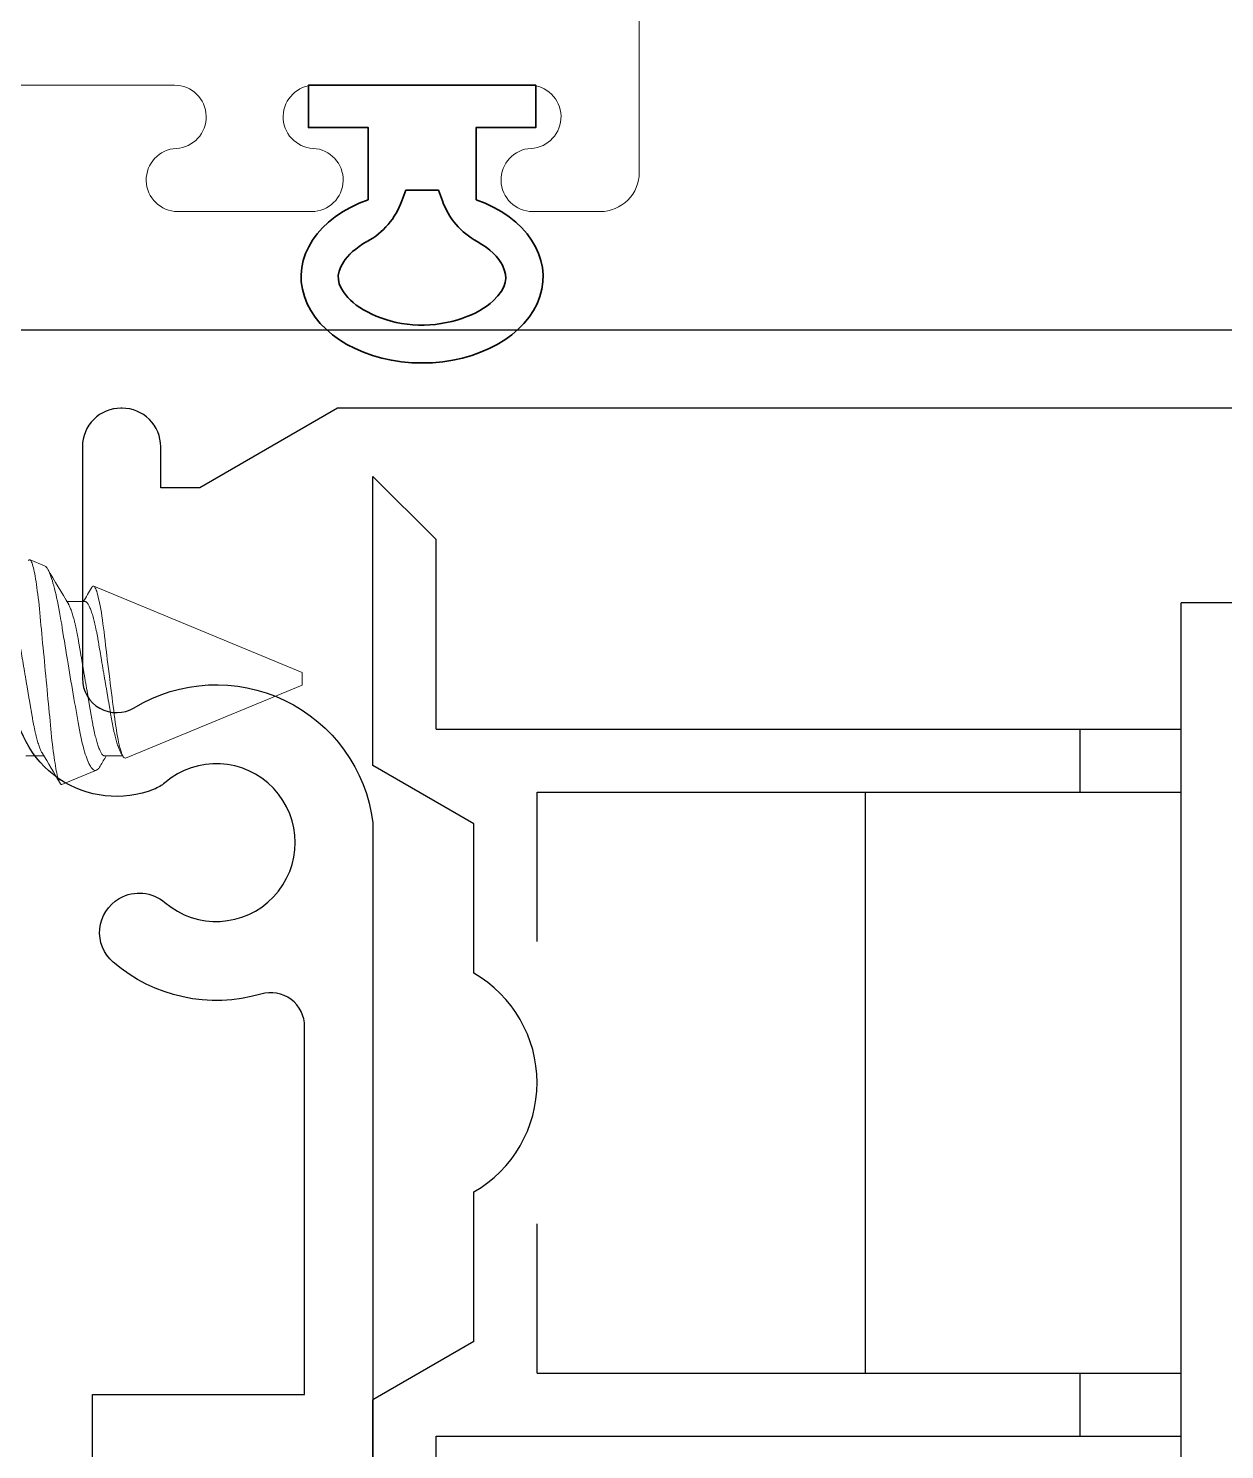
# Model space of a CAD drawing. Extents: x -138 to 168, y -127 to 80.
# Drawn here: x 11.961 to 12.908, y 53.912 to 55.037 of the extents above; entities that cross this region are included whole.
import ezdxf

# ---------------------------------------------------------------- set-up
doc = ezdxf.new("R2010")
doc.units = 0
doc.header["$MEASUREMENT"] = 0
doc.layers.get('0').update_dxf_attribs({"linetype": 'CONTINUOUS'})
doc.layers.add('ALUM-RED', color=1, linetype='CONTINUOUS', lineweight=9)
doc.layers.add('PROFILE NUMBER', color=150, linetype='CONTINUOUS', lineweight=35)
for name, color, linetype in [('Ballons', 7, 'CONTINUOUS'), ('FRAME', 1, 'CONTINUOUS'), ('MISC', 7, 'CONTINUOUS'), ('TEXT', 7, 'CONTINUOUS')]:
    doc.layers.add(name, color=color, linetype=linetype)

# ---------------------------------------------------------------- blocks, each defined once
blk = doc.blocks.new('Single Hung Balancer')
for p, q in [((3.82383, 2.90696), (3.81133, 2.91946)), ((3.81133, 2.86224), (3.81133, 2.91946)), ((3.82383, 2.86946), (3.82383, 2.90696)), ((3.99008, 2.89446), (3.97133, 2.89446)), ((3.97133, 2.70446), (3.97133, 2.89446)), ((3.99008, 2.70446), (3.99008, 2.89446)), ((3.82383, 2.86946), (3.97133, 2.86946)), ((3.95133, 2.85696), (3.95133, 2.86946)), ((4.08008, 2.86946), (3.99008, 2.86946)), ((4.04883, 2.72946), (4.04883, 2.86946)), ((4.08008, 2.72946), (4.08008, 2.86946)), ((3.83133, 2.85069), (3.81133, 2.86224)), ((3.84383, 2.82741), (3.84383, 2.85696)), ((3.84383, 2.85696), (3.97133, 2.85696)), ((3.90883, 2.74196), (3.90883, 2.85696)), ((3.83133, 2.82111), (3.83133, 2.85069)), ((3.83133, 2.74822), (3.83133, 2.77781)), ((3.84383, 2.74196), (3.84383, 2.77151)), ((3.83133, 2.74822), (3.81133, 2.73667)), ((3.84383, 2.74196), (3.97133, 2.74196)), ((3.95133, 2.72946), (3.95133, 2.74196)), ((3.81133, 2.67946), (3.81133, 2.73667)), ((3.82383, 2.72946), (3.97133, 2.72946)), ((3.82383, 2.69196), (3.82383, 2.72946)), ((4.08008, 2.72946), (3.99008, 2.72946)), ((3.99008, 2.70446), (3.97133, 2.70446)), ((3.82383, 2.69196), (3.81133, 2.67946))]:
    blk.add_line(p, q)
blk.add_arc((3.81883, 2.79946), 0.025, 300, 60)
blk = doc.blocks.new('2000 Block Head')
for points in [[(0.1568, 1.438), (0.37, 1.438), (0.37, 1.27), (0.6612, 1.27, 0.500943), (0.6871, 1.3046, -0.254791), (0.7123, 1.4216, -0.516447), (0.7626, 1.4169), (0.7629, 1.4164, -0.318358), (0.7596, 1.3807, 2.17601), (0.8544, 1.3807, -0.081588), (0.8492, 1.3893, -0.529011), (0.9246, 1.5), (1.213, 1.5), (1.213, 0.0305, -0.414214)], [(1.151, 0.0305), (1.151, 1.2439), (1.088, 1.353), (1.088, 1.384), (1.1205, 1.384, 0.414214), (1.151, 1.4145), (1.151, 1.4155, 0.414214), (1.1205, 1.446), (0.9369, 1.446, 0.585024), (0.9138, 1.405, -0.543308), (0.8228, 1.216), (0.316, 1.216)]]:
    blk.add_lwpolyline(points, format="xyb")
blk = doc.blocks.new('no 10 1 in')
at = {"color": 7, "linetype": 'Continuous', "lineweight": 15}
for p, q in [((55.9987, 25.6665), (55.9872, 25.6712)), ((56.2025, 25.582), (56.0376, 25.6503)), ((56.0306, 25.6382), (56.0163, 25.6382)), ((56.2025, 25.577), (56.2025, 25.582)), ((56.0628, 25.5142), (56.2025, 25.572)), ((56.2025, 25.572), (56.2025, 25.577)), ((55.9837, 25.5159), (55.9981, 25.5159)), ((56.0462, 25.5159), (56.0606, 25.5159)), ((56.0124, 25.4933), (56.0397, 25.5046))]:
    blk.add_line(p, q, dxfattribs=at)
at = {"color": 7, "linetype": 'Continuous', "lineweight": 15, "flags": 128}
for points in [[(56.0124, 25.4933), (56.0121, 25.4932), (56.0118, 25.4933), (56.0114, 25.4936), (56.0111, 25.494), (56.0108, 25.4945), (56.0104, 25.4952), (56.0101, 25.4961), (56.0097, 25.4971), (56.0093, 25.4983), (56.009, 25.4995), (56.0086, 25.5009), (56.0083, 25.5025), (56.0079, 25.5042), (56.0076, 25.5061), (56.0072, 25.5081), (56.0069, 25.5102), (56.0065, 25.5124), (56.0062, 25.5147), (56.0059, 25.5171), (56.0055, 25.5197), (56.0052, 25.5224), (56.0049, 25.5252), (56.0045, 25.5281), (56.0042, 25.5311), (56.0039, 25.5341), (56.0036, 25.5372), (56.0033, 25.5403), (56.003, 25.5435), (56.0027, 25.5469), (56.0023, 25.5503), (56.002, 25.5538), (56.0017, 25.5573), (56.0013, 25.5609), (56.001, 25.5645), (56.0006, 25.5681), (56.0003, 25.5718), (55.9999, 25.5756), (55.9996, 25.5794), (55.9992, 25.5832), (55.9988, 25.587), (55.9985, 25.5907), (55.9982, 25.5943), (55.9978, 25.598), (55.9975, 25.6016), (55.9971, 25.6053), (55.9968, 25.6089), (55.9965, 25.6126), (55.9961, 25.6161), (55.9958, 25.6195), (55.9955, 25.6227), (55.9952, 25.626), (55.9949, 25.6292), (55.9946, 25.6323), (55.9943, 25.6354), (55.994, 25.6383), (55.9936, 25.6412), (55.9933, 25.644), (55.9929, 25.6466), (55.9926, 25.6492), (55.9922, 25.6516), (55.9919, 25.6539), (55.9915, 25.6561), (55.9912, 25.6582), (55.9908, 25.6602), (55.9905, 25.6619), (55.9901, 25.6635), (55.9898, 25.665), (55.9894, 25.6663), (55.9891, 25.6675), (55.9888, 25.6686), (55.9884, 25.6694), (55.9881, 25.6701), (55.9878, 25.6707), (55.9875, 25.671), (55.9872, 25.6712), (55.9869, 25.6713), (55.9865, 25.6712), (55.9862, 25.6709), (55.9859, 25.6704), (55.9858, 25.6703)], [(55.9987, 25.6664), (55.9991, 25.6663), (55.9996, 25.6658), (56.0001, 25.6652), (56.0007, 25.6645), (56.0013, 25.6635), (56.0018, 25.6624), (56.0025, 25.661), (56.0031, 25.6595), (56.0036, 25.658), (56.0042, 25.6564), (56.0048, 25.6546), (56.0053, 25.6527), (56.0059, 25.6506), (56.0065, 25.6484), (56.0071, 25.646), (56.0077, 25.6436), (56.0082, 25.641), (56.0088, 25.6384), (56.0094, 25.6357), (56.0099, 25.6328), (56.0105, 25.6298), (56.0111, 25.6267), (56.0116, 25.6235), (56.0122, 25.6202), (56.0127, 25.617), (56.0132, 25.6136), (56.0137, 25.6102), (56.0143, 25.6068), (56.0149, 25.6032), (56.0155, 25.5996), (56.0161, 25.5959), (56.0167, 25.5921), (56.0172, 25.5888), (56.0178, 25.5854), (56.0184, 25.582), (56.0189, 25.5786), (56.0195, 25.5751), (56.0201, 25.5717), (56.0207, 25.5682), (56.0213, 25.5648), (56.0219, 25.5615), (56.0224, 25.5582), (56.023, 25.555), (56.0236, 25.5518), (56.0241, 25.5486), (56.0247, 25.5455), (56.0253, 25.5424), (56.0258, 25.5394), (56.0263, 25.5366), (56.0269, 25.5338), (56.0274, 25.5312), (56.028, 25.5286), (56.0285, 25.5261), (56.0291, 25.5237), (56.0297, 25.5214), (56.0303, 25.5192), (56.0309, 25.5174), (56.0315, 25.5157), (56.032, 25.5141), (56.0326, 25.5126), (56.0332, 25.5112), (56.0338, 25.5099), (56.0344, 25.5087), (56.035, 25.5077), (56.0356, 25.5068), (56.0362, 25.5061), (56.0368, 25.5054), (56.0374, 25.505), (56.038, 25.5047), (56.0386, 25.5045), (56.0392, 25.5045), (56.0397, 25.5046)], [(56.0628, 25.5142), (56.0624, 25.5141), (56.062, 25.5143), (56.0615, 25.5146), (56.061, 25.5151), (56.0606, 25.5159), (56.0601, 25.5169), (56.0596, 25.518), (56.0592, 25.5194), (56.0587, 25.5209), (56.0582, 25.5226), (56.0577, 25.5246), (56.0573, 25.5267), (56.0568, 25.5289), (56.0564, 25.5312), (56.0559, 25.5338), (56.0555, 25.5365), (56.055, 25.5394), (56.0546, 25.5424), (56.0542, 25.5454), (56.0538, 25.5486), (56.0534, 25.5518), (56.053, 25.5552), (56.0525, 25.5586), (56.0521, 25.5622), (56.0516, 25.5658), (56.0511, 25.5695), (56.0507, 25.5733), (56.0502, 25.5771), (56.0497, 25.581), (56.0493, 25.5849), (56.0488, 25.5887), (56.0483, 25.5924), (56.0479, 25.5961), (56.0474, 25.5999), (56.047, 25.6036), (56.0466, 25.6073), (56.0462, 25.6107), (56.0458, 25.6141), (56.0454, 25.6173), (56.0449, 25.6206), (56.0445, 25.6237), (56.044, 25.6266), (56.0436, 25.6295), (56.0431, 25.6322), (56.0427, 25.6347), (56.0422, 25.6372), (56.0417, 25.6394), (56.0412, 25.6415), (56.0408, 25.6433), (56.0403, 25.6449), (56.0399, 25.6464), (56.0395, 25.6473), (56.0392, 25.6482), (56.0388, 25.6489), (56.0385, 25.6494), (56.0381, 25.65), (56.0377, 25.6503), (56.0373, 25.6504), (56.0369, 25.6503), (56.0364, 25.65), (56.036, 25.6494), (56.0358, 25.6491)]]:
    blk.add_lwpolyline(points, dxfattribs=at)
at = {"color": 7, "linetype": 'Continuous', "lineweight": 15}
for centre, radius, start, end in [((59.0527, 27.4548), 3.5383, 210.4084, 210.9357), ((53.5644, 27.1137), 2.8728, 329.0951, 329.348), ((53.1898, 23.8351), 3.2729, 30.4626, 30.9486), ((57.8315, 24.4465), 2.08, 149.0604, 149.3158), ((54.2837, 24.452), 2.071, 30.9034, 30.9876), ((56.0357, 25.5114), 0.00787, 301.1474, 333.9597)]:
    blk.add_arc(centre, radius, start, end, dxfattribs=at)
for points, knots in [([(55.9681, 25.6382), (55.9683, 25.6382), (55.9686, 25.6382), (55.9691, 25.6379), (55.9696, 25.6375), (55.9702, 25.6368), (55.9707, 25.636), (55.9713, 25.635), (55.9718, 25.6338), (55.9724, 25.6324), (55.973, 25.6308), (55.9737, 25.629), (55.9743, 25.627), (55.9749, 25.6249), (55.9755, 25.6226), (55.976, 25.6202), (55.9766, 25.6177), (55.9771, 25.6151), (55.9777, 25.6125), (55.9782, 25.6098), (55.9786, 25.607), (55.9791, 25.6041), (55.9796, 25.6011), (55.9802, 25.598), (55.9807, 25.5947), (55.9813, 25.5913), (55.9819, 25.5878), (55.9825, 25.5842), (55.9831, 25.5806), (55.9837, 25.5771), (55.9843, 25.5736), (55.9849, 25.5702), (55.9855, 25.5668), (55.986, 25.5634), (55.9866, 25.5602), (55.9872, 25.557), (55.9877, 25.5538), (55.9882, 25.5508), (55.9887, 25.5478), (55.9892, 25.5448), (55.9897, 25.542), (55.9903, 25.5392), (55.9908, 25.5365), (55.9914, 25.534), (55.992, 25.5316), (55.9925, 25.5294), (55.9931, 25.5273), (55.9937, 25.5254), (55.9943, 25.5236), (55.9949, 25.522), (55.9955, 25.5206), (55.996, 25.5194), (55.9964, 25.5186), (55.9967, 25.5183), (55.9967, 25.5182)], [0, 0, 0, 0, 0.018425, 0.037098, 0.055995, 0.075092, 0.094361, 0.113774, 0.1333, 0.152908, 0.173502, 0.194114, 0.214705, 0.235237, 0.255675, 0.275982, 0.295213, 0.314265, 0.333111, 0.351727, 0.370105, 0.388591, 0.407319, 0.426267, 0.446323, 0.466559, 0.486941, 0.507436, 0.528005, 0.548612, 0.568283, 0.587921, 0.607494, 0.626969, 0.646317, 0.665508, 0.684513, 0.703307, 0.722741, 0.74198, 0.761439, 0.781155, 0.801099, 0.821241, 0.840622, 0.860124, 0.879715, 0.899364, 0.919038, 0.938704, 0.95833, 0.977882, 0.998253, 1, 1, 1, 1]), ([(56.0177, 25.6358), (56.0178, 25.6356), (56.0182, 25.635), (56.0187, 25.6338), (56.0193, 25.6324), (56.0199, 25.6308), (56.0205, 25.629), (56.0211, 25.627), (56.0217, 25.6249), (56.0223, 25.6226), (56.0229, 25.6202), (56.0235, 25.6177), (56.024, 25.6151), (56.0245, 25.6125), (56.025, 25.6098), (56.0255, 25.607), (56.026, 25.6041), (56.0265, 25.6011), (56.027, 25.598), (56.0276, 25.5947), (56.0282, 25.5913), (56.0288, 25.5878), (56.0294, 25.5842), (56.03, 25.5806), (56.0306, 25.5771), (56.0312, 25.5736), (56.0318, 25.5702), (56.0324, 25.5668), (56.0329, 25.5634), (56.0335, 25.5602), (56.034, 25.557), (56.0346, 25.5538), (56.0351, 25.5508), (56.0356, 25.5478), (56.0361, 25.5448), (56.0366, 25.542), (56.0371, 25.5392), (56.0377, 25.5365), (56.0383, 25.534), (56.0388, 25.5316), (56.0394, 25.5294), (56.04, 25.5273), (56.0406, 25.5254), (56.0412, 25.5236), (56.0417, 25.522), (56.0423, 25.5206), (56.0429, 25.5194), (56.0435, 25.5183), (56.0441, 25.5174), (56.0446, 25.5167), (56.0452, 25.5162), (56.0457, 25.5159), (56.0461, 25.5159), (56.0462, 25.5159)], [0, 0, 0, 0, 0.016551, 0.036076, 0.055684, 0.076279, 0.09689, 0.117481, 0.138014, 0.158452, 0.178759, 0.19799, 0.217041, 0.235888, 0.254503, 0.272882, 0.291368, 0.310096, 0.329043, 0.349099, 0.369335, 0.389718, 0.410212, 0.430781, 0.451388, 0.471059, 0.490697, 0.51027, 0.529746, 0.549094, 0.568285, 0.58729, 0.606083, 0.625518, 0.644756, 0.664216, 0.683932, 0.703876, 0.724018, 0.743399, 0.7629, 0.782492, 0.802141, 0.821815, 0.841481, 0.861106, 0.880659, 0.90103, 0.921251, 0.941289, 0.961112, 0.980691, 1, 1, 1, 1]), ([(56.0306, 25.6382), (56.0308, 25.6382), (56.0311, 25.6382), (56.0316, 25.6379), (56.0321, 25.6375), (56.0327, 25.6368), (56.0332, 25.636), (56.0338, 25.635), (56.0343, 25.6338), (56.0349, 25.6324), (56.0355, 25.6308), (56.0362, 25.629), (56.0368, 25.627), (56.0374, 25.6249), (56.038, 25.6226), (56.0385, 25.6202), (56.0391, 25.6177), (56.0396, 25.6151), (56.0402, 25.6125), (56.0407, 25.6098), (56.0411, 25.607), (56.0416, 25.6041), (56.0421, 25.6011), (56.0427, 25.598), (56.0432, 25.5947), (56.0438, 25.5913), (56.0444, 25.5878), (56.045, 25.5842), (56.0456, 25.5806), (56.0462, 25.5771), (56.0468, 25.5736), (56.0474, 25.5702), (56.048, 25.5668), (56.0485, 25.5634), (56.0491, 25.5602), (56.0497, 25.557), (56.0502, 25.5538), (56.0507, 25.5508), (56.0512, 25.5478), (56.0517, 25.5448), (56.0522, 25.542), (56.0528, 25.5392), (56.0533, 25.5365), (56.0539, 25.534), (56.0545, 25.5316), (56.055, 25.5294), (56.0556, 25.5273), (56.0562, 25.5254), (56.0568, 25.5236), (56.0574, 25.522), (56.058, 25.5206), (56.0585, 25.5194), (56.0589, 25.5186), (56.0592, 25.5183), (56.0592, 25.5182)], [0, 0, 0, 0, 0.018425, 0.037098, 0.055995, 0.075092, 0.094361, 0.113774, 0.1333, 0.152908, 0.173502, 0.194114, 0.214705, 0.235238, 0.255676, 0.275983, 0.295213, 0.314265, 0.333111, 0.351727, 0.370105, 0.388591, 0.40732, 0.426267, 0.446323, 0.466559, 0.486942, 0.507436, 0.528005, 0.548612, 0.568283, 0.587921, 0.607494, 0.62697, 0.646318, 0.665508, 0.684514, 0.703307, 0.722742, 0.74198, 0.76144, 0.781155, 0.8011, 0.821242, 0.840623, 0.860124, 0.879716, 0.899365, 0.919039, 0.938705, 0.95833, 0.977883, 0.998254, 1, 1, 1, 1])]:
    blk.add_open_spline(points, degree=3, knots=knots, dxfattribs=at)
blk = doc.blocks.new('*U125')
at = {"layer": 'PROFILE NUMBER', "color": 5}
for p, q in [((-0.0161, 0.0916), (-0.013, 0.083)), ((0.013, 0.083), (0.0161, 0.0915)), ((-0.013, 0.083), (0.013, 0.083))]:
    blk.add_line(p, q, dxfattribs=at)
blk.add_lwpolyline([(-0.0427, 0.0907), (-0.0427, 0.0335), (-0.09, 0.0335), (-0.09, 0), (0.09, 0), (0.09, 0.0335), (0.0427, 0.0335), (0.0427, 0.0907)], dxfattribs=at)
for centre, start, end in [((-0.0725, 0.0712), 19.8289, 61.175), ((0.0725, 0.0712), 118.7633, 160.1945)]:
    blk.add_arc(centre, 0.06, start, end, dxfattribs=at)
blk.add_ellipse((0, 0.1517), major_axis=(-0.0958, 0), ratio=0.712114, start_param=2.033109, end_param=7.391692, dxfattribs=at)
blk.add_open_spline([(0.0437, 0.1238), (0.0526, 0.1287), (0.0589, 0.1347), (0.0685, 0.1503), (0.0681, 0.1574), (0.0493, 0.1788), (0.027, 0.1893), (-0.0212, 0.1906), (-0.0451, 0.1815), (-0.0674, 0.16), (-0.0684, 0.1523), (-0.0607, 0.1366), (-0.0538, 0.1294), (-0.0436, 0.1238)], degree=3, knots=[2.2211, 2.2211, 2.2211, 2.2211, 2.727733, 2.727733, 3.7005, 3.7005, 4.673268, 4.673268, 5.646035, 5.646035, 6.618803, 6.618803, 7.203997, 7.203997, 7.203997, 7.203997], dxfattribs=at)

msp = doc.modelspace()

# ---------------------------------------------------------------- linework, layer by layer
at = {"layer": 'ALUM-RED'}
msp.add_lwpolyline([(12.4449, 56.762), (12.4449, 54.923, -0.414214), (12.4139, 54.892), (12.3604, 54.892, -0.975), (12.3592, 54.942, 0.975), (12.3579, 54.992), (12.1879, 54.992, 0.975), (12.1866, 54.942, -0.975), (12.1854, 54.892), (12.0794, 54.892, -0.975), (12.0782, 54.942, 0.975), (12.0769, 54.992), (11.9069, 54.992, 0.975)], format="xyb", dxfattribs=at)

# ---------------------------------------------------------------- block references
at = {"layer": 'Ballons'}
msp.add_blockref('no 10 1 in', (-44.0247, 28.945), dxfattribs=at)
at = {"layer": 'FRAME', "rotation": 90}
msp.add_blockref('2000 Block Head', (13.4499, 53.5853), dxfattribs=at)
at = {"layer": 'MISC', "xscale": 4, "yscale": 4, "zscale": 4}
msp.add_blockref('Single Hung Balancer', (-3.0114, 43.0044), dxfattribs=at)
at = {"layer": 'TEXT', "rotation": 180}
msp.add_blockref('*U125', (12.2729, 54.992), dxfattribs=at)

doc.saveas('drawing.dxf')
